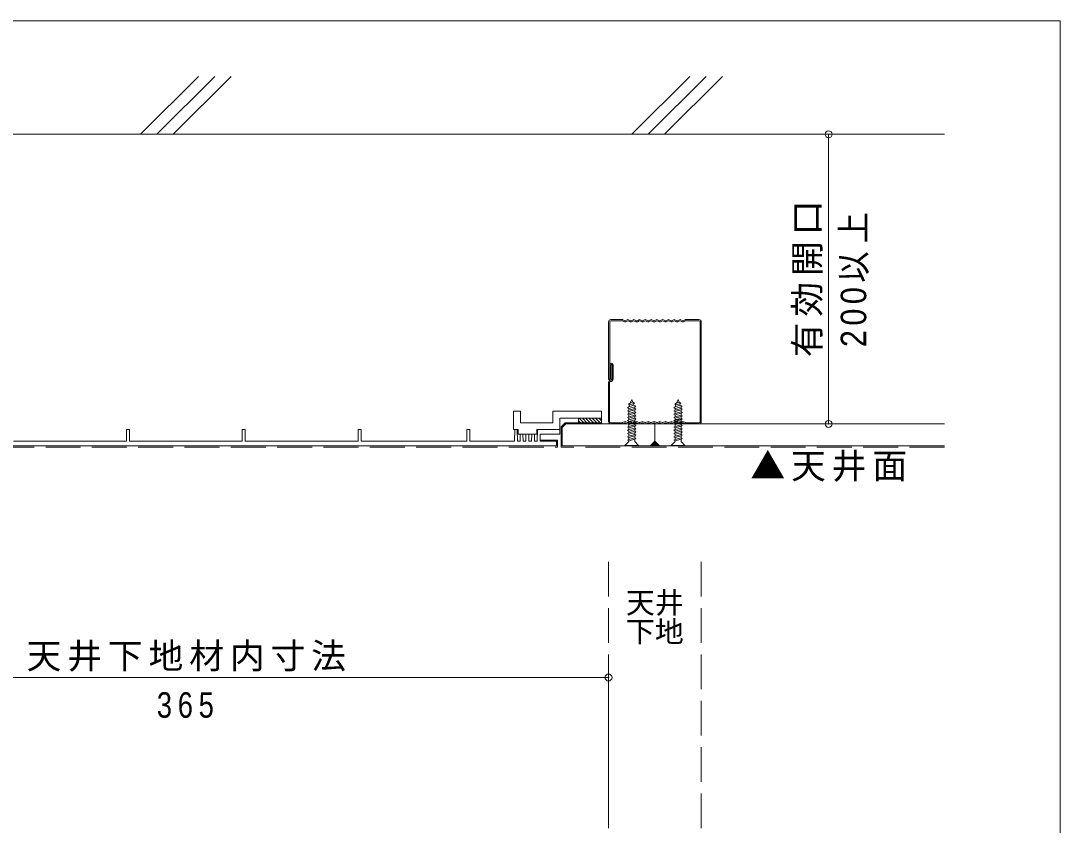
# Model space of a CAD drawing. Units: millimetres at full size, sheet at 1:5; details may follow other scales. Extents: x -705 to 705, y -488 to 488.
# Drawn here: x 256.3 to 705, y 140.2 to 487.5 of the extents above; entities that cross this region are included whole.
import ezdxf
from ezdxf.enums import TextEntityAlignment as Align

# ---------------------------------------------------------------- set-up
doc = ezdxf.new("R2010")
doc.units = ezdxf.units.MM
doc.header["$LTSCALE"] = 5
doc.header["$PDMODE"] = 32
doc.header["$PDSIZE"] = 3
doc.linetypes.add('DASHED3', pattern=[4, 3, -1])
for name, color, linetype, lineweight in [('2-0_ＫＢ製品', 2, 'Continuous', 9), ('2-1_躯体', 3, 'Continuous', 9), ('2-2_ハッチ', 7, 'DASHED3', 9), ('2-3_寸法', 4, 'Continuous', 9), ('2-5_文字', 7, 'Continuous', 9), ('2-8_他製品', 7, 'Continuous', 9), ('2-9_他製品', 7, 'Continuous', 9), ('3-9_他製品', 7, 'Continuous', 9), ('F-0_図面枠', 5, 'Continuous', 9)]:
    doc.layers.add(name, color=color, linetype=linetype, lineweight=lineweight)
doc.layers.add('2-F_補助線', color=7, linetype='Continuous')
doc.styles.add('HGｺﾞｼｯｸM', font='')
doc.styles.get('HGｺﾞｼｯｸM').set_extended_font_data('HGｺﾞｼｯｸM')

# ---------------------------------------------------------------- blocks, each defined once
blk = doc.blocks.new('LGS45×40')
at = {"layer": '3-9_他製品'}
for p, q in [((-34.409, 37.676), (-25.046, 37.676)), ((-23.106, 36.875), (-24.543, 37.561)), ((-21.382, 37.561), (-22.819, 36.875)), ((-18.94, 36.875), (-20.376, 37.561)), ((-17.216, 37.561), (-18.652, 36.875)), ((-14.773, 36.875), (-16.209, 37.561)), ((-13.049, 37.561), (-14.485, 36.875)), ((-10.606, 36.875), (-12.043, 37.561)), ((-8.882, 37.561), (-10.319, 36.875)), ((-6.44, 36.875), (-7.876, 37.561)), ((-4.716, 37.561), (-6.152, 36.875)), ((-2.273, 36.875), (-3.709, 37.561)), ((-0.549, 37.561), (-1.985, 36.875)), ((1.894, 36.875), (0.457, 37.561)), ((3.618, 37.561), (2.181, 36.875)), ((6.06, 36.875), (4.624, 37.561)), ((7.784, 37.561), (6.348, 36.875)), ((10.227, 36.875), (8.791, 37.561)), ((11.951, 37.561), (10.515, 36.875)), ((14.394, 36.875), (12.957, 37.561)), ((16.118, 37.561), (14.681, 36.875)), ((18.56, 36.875), (17.124, 37.561)), ((20.284, 37.561), (18.848, 36.875)), ((20.787, 37.676), (28.924, 37.676)), ((-36.076, -35.658), (-36.076, 36.009)), ((-35.242, -35.658), (-35.242, 36.009)), ((-34.409, 36.842), (-25.046, 36.842)), ((-23.466, 36.123), (-24.902, 36.81)), ((-21.023, 36.81), (-22.459, 36.123)), ((-19.299, 36.123), (-20.735, 36.81)), ((-16.856, 36.81), (-18.293, 36.123)), ((-15.132, 36.123), (-16.569, 36.81)), ((-12.69, 36.81), (-14.126, 36.123)), ((-10.966, 36.123), (-12.402, 36.81)), ((-8.523, 36.81), (-9.959, 36.123)), ((-6.799, 36.123), (-8.235, 36.81)), ((-4.356, 36.81), (-5.793, 36.123)), ((-2.632, 36.123), (-4.069, 36.81)), ((-0.19, 36.81), (-1.626, 36.123)), ((1.534, 36.123), (0.098, 36.81)), ((3.977, 36.81), (2.541, 36.123)), ((5.701, 36.123), (4.265, 36.81)), ((8.144, 36.81), (6.707, 36.123)), ((9.868, 36.123), (8.431, 36.81)), ((12.31, 36.81), (10.874, 36.123)), ((14.034, 36.123), (12.598, 36.81)), ((16.477, 36.81), (15.041, 36.123)), ((18.201, 36.123), (16.765, 36.81)), ((20.644, 36.81), (19.207, 36.123)), ((20.787, 36.842), (28.924, 36.842)), ((29.758, 36.009), (29.758, -4.824)), ((30.591, 36.009), (30.591, -4.824)), ((27.258, -4.824), (27.258, 5.176)), ((28.091, -4.824), (28.091, 5.176)), ((28.924, 5.176), (28.091, 5.176)), ((28.924, 5.176), (28.924, -4.824)), ((28.924, -4.824), (29.758, -4.824)), ((29.841, -35.658), (29.841, -7.408)), ((30.591, -7.406), (30.591, -35.658)), ((-25.046, -36.491), (-34.409, -36.491)), ((-34.409, -37.324), (-25.046, -37.324)), ((-23.466, -35.772), (-24.902, -36.458)), ((-23.106, -36.524), (-24.543, -37.21)), ((-21.382, -37.21), (-22.819, -36.524)), ((-21.023, -36.458), (-22.459, -35.772)), ((-19.299, -35.772), (-20.735, -36.458)), ((-18.94, -36.524), (-20.376, -37.21)), ((-17.216, -37.21), (-18.652, -36.524)), ((-16.856, -36.458), (-18.293, -35.772)), ((-15.132, -35.772), (-16.569, -36.458)), ((-14.773, -36.524), (-16.209, -37.21)), ((-13.049, -37.21), (-14.485, -36.524)), ((-12.69, -36.458), (-14.126, -35.772)), ((-10.966, -35.772), (-12.402, -36.458)), ((-10.606, -36.524), (-12.043, -37.21)), ((-8.882, -37.21), (-10.319, -36.524)), ((-8.523, -36.458), (-9.959, -35.772)), ((-6.799, -35.772), (-8.235, -36.458)), ((-6.44, -36.524), (-7.876, -37.21)), ((-4.716, -37.21), (-6.152, -36.524)), ((-4.356, -36.458), (-5.793, -35.772)), ((-2.632, -35.772), (-4.069, -36.458)), ((-2.273, -36.524), (-3.709, -37.21)), ((-0.549, -37.21), (-1.985, -36.524)), ((-0.19, -36.458), (-1.626, -35.772)), ((1.534, -35.772), (0.098, -36.458)), ((1.894, -36.524), (0.457, -37.21)), ((3.618, -37.21), (2.181, -36.524)), ((3.977, -36.458), (2.541, -35.772)), ((5.701, -35.772), (4.265, -36.458)), ((6.06, -36.524), (4.624, -37.21)), ((7.784, -37.21), (6.348, -36.524)), ((8.144, -36.458), (6.707, -35.772)), ((9.868, -35.772), (8.431, -36.458)), ((10.227, -36.524), (8.791, -37.21)), ((11.951, -37.21), (10.515, -36.524)), ((12.31, -36.458), (10.874, -35.772)), ((14.034, -35.772), (12.598, -36.458)), ((14.394, -36.524), (12.957, -37.21)), ((16.118, -37.21), (14.681, -36.524)), ((16.477, -36.458), (15.041, -35.772)), ((18.201, -35.772), (16.765, -36.458)), ((18.56, -36.524), (17.124, -37.21)), ((20.284, -37.21), (18.848, -36.524)), ((20.644, -36.458), (19.207, -35.772)), ((29.008, -36.491), (20.787, -36.491)), ((20.787, -37.324), (28.924, -37.324))]:
    blk.add_line(p, q, dxfattribs=at)
for centre, radius, start, end in [((-34.409, 36.009), 1.667, 90, 180), ((-25.046, 36.509), 1.167, 64.45042, 90), ((-20.879, 36.509), 1.167, 64.45042, 115.54958), ((-16.713, 36.509), 1.167, 64.45042, 115.54958), ((-12.546, 36.509), 1.167, 64.45042, 115.54958), ((-8.379, 36.509), 1.167, 64.45042, 115.54958), ((-4.213, 36.509), 1.167, 64.45042, 115.54958), ((-0.046, 36.509), 1.167, 64.45042, 115.54958), ((4.121, 36.509), 1.167, 64.45042, 115.54958), ((8.287, 36.509), 1.167, 64.45042, 115.54958), ((12.454, 36.509), 1.167, 64.45042, 115.54958), ((16.621, 36.509), 1.167, 64.45042, 115.54958), ((20.787, 36.509), 1.167, 90, 115.54958), ((28.924, 36.009), 1.667, 0, 90), ((-34.409, 36.009), 0.833, 90, 180), ((-25.046, 36.509), 0.333, 64.45042, 90), ((-22.963, 37.176), 1.167, 244.45042, 295.54958), ((-22.963, 37.176), 0.333, 244.45042, 295.54958), ((-20.879, 36.509), 0.333, 64.45042, 115.54958), ((-18.796, 37.176), 1.167, 244.45042, 295.54958), ((-18.796, 37.176), 0.333, 244.45042, 295.54958), ((-16.713, 36.509), 0.333, 64.45042, 115.54958), ((-14.629, 37.176), 1.167, 244.45042, 295.54958), ((-14.629, 37.176), 0.333, 244.45042, 295.54958), ((-12.546, 36.509), 0.333, 64.45042, 115.54958), ((-10.463, 37.176), 1.167, 244.45042, 295.54958), ((-10.463, 37.176), 0.333, 244.45042, 295.54958), ((-8.379, 36.509), 0.333, 64.45042, 115.54958), ((-6.296, 37.176), 1.167, 244.45042, 295.54958), ((-6.296, 37.176), 0.333, 244.45042, 295.54958), ((-4.213, 36.509), 0.333, 64.45042, 115.54958), ((-2.129, 37.176), 1.167, 244.45042, 295.54958), ((-2.129, 37.176), 0.333, 244.45042, 295.54958), ((-0.046, 36.509), 0.333, 64.45042, 115.54958), ((2.037, 37.176), 1.167, 244.45042, 295.54958), ((2.037, 37.176), 0.333, 244.45042, 295.54958), ((4.121, 36.509), 0.333, 64.45042, 115.54958), ((6.204, 37.176), 1.167, 244.45042, 295.54958), ((6.204, 37.176), 0.333, 244.45042, 295.54958), ((8.287, 36.509), 0.333, 64.45042, 115.54958), ((10.371, 37.176), 1.167, 244.45042, 295.54958), ((10.371, 37.176), 0.333, 244.45042, 295.54958), ((12.454, 36.509), 0.333, 64.45042, 115.54958), ((14.537, 37.176), 1.167, 244.45042, 295.54958), ((14.537, 37.176), 0.333, 244.45042, 295.54958), ((16.621, 36.509), 0.333, 64.45042, 115.54958), ((18.704, 37.176), 1.167, 244.45042, 295.54958), ((18.704, 37.176), 0.333, 244.45042, 295.54958), ((20.787, 36.509), 0.333, 90, 115.54958), ((28.924, 36.009), 0.833, 0, 90), ((28.508, 5.176), 1.25, 0, 180), ((28.508, 5.176), 0.417, 0, 180), ((29.341, -4.824), 2.083, 180, 270), ((29.341, -4.824), 1.25, 180, 268.15143), ((29.341, -4.824), 1.25, 180, 0), ((29.341, -4.824), 0.417, 180, 0), ((29.258, -7.406), 1.333, 0, 88.15143), ((29.341, -7.408), 0.5, 0, 90), ((-34.409, -35.658), 1.667, 180, 270), ((-34.409, -35.658), 0.833, 180, 270), ((-25.046, -36.158), 0.333, 270, 295.54958), ((-25.046, -36.158), 1.167, 270, 295.54958), ((-22.963, -36.824), 1.167, 64.45042, 115.54958), ((-22.963, -36.824), 0.333, 64.45042, 115.54958), ((-20.879, -36.158), 1.167, 244.45042, 295.54958), ((-20.879, -36.158), 0.333, 244.45042, 295.54958), ((-18.796, -36.824), 1.167, 64.45042, 115.54958), ((-18.796, -36.824), 0.333, 64.45042, 115.54958), ((-16.713, -36.158), 1.167, 244.45042, 295.54958), ((-16.713, -36.158), 0.333, 244.45042, 295.54958), ((-14.629, -36.824), 1.167, 64.45042, 115.54958), ((-14.629, -36.824), 0.333, 64.45042, 115.54958), ((-12.546, -36.158), 1.167, 244.45042, 295.54958), ((-12.546, -36.158), 0.333, 244.45042, 295.54958), ((-10.463, -36.824), 1.167, 64.45042, 115.54958), ((-10.463, -36.824), 0.333, 64.45042, 115.54958), ((-8.379, -36.158), 1.167, 244.45042, 295.54958), ((-8.379, -36.158), 0.333, 244.45042, 295.54958), ((-6.296, -36.824), 1.167, 64.45042, 115.54958), ((-6.296, -36.824), 0.333, 64.45042, 115.54958), ((-4.213, -36.158), 1.167, 244.45042, 295.54958), ((-4.213, -36.158), 0.333, 244.45042, 295.54958), ((-2.129, -36.824), 1.167, 64.45042, 115.54958), ((-2.129, -36.824), 0.333, 64.45042, 115.54958), ((-0.046, -36.158), 1.167, 244.45042, 295.54958), ((-0.046, -36.158), 0.333, 244.45042, 295.54958), ((2.037, -36.824), 1.167, 64.45042, 115.54958), ((2.037, -36.824), 0.333, 64.45042, 115.54958), ((4.121, -36.158), 1.167, 244.45042, 295.54958), ((4.121, -36.158), 0.333, 244.45042, 295.54958), ((6.204, -36.824), 1.167, 64.45042, 115.54958), ((6.204, -36.824), 0.333, 64.45042, 115.54958), ((8.287, -36.158), 1.167, 244.45042, 295.54958), ((8.287, -36.158), 0.333, 244.45042, 295.54958), ((10.371, -36.824), 1.167, 64.45042, 115.54958), ((10.371, -36.824), 0.333, 64.45042, 115.54958), ((12.454, -36.158), 1.167, 244.45042, 295.54958), ((12.454, -36.158), 0.333, 244.45042, 295.54958), ((14.537, -36.824), 1.167, 64.45042, 115.54958), ((14.537, -36.824), 0.333, 64.45042, 115.54958), ((16.621, -36.158), 1.167, 244.45042, 295.54958), ((16.621, -36.158), 0.333, 244.45042, 295.54958), ((18.704, -36.824), 1.167, 64.45042, 115.54958), ((18.704, -36.824), 0.333, 64.45042, 115.54958), ((20.787, -36.158), 1.167, 244.45042, 270), ((20.787, -36.158), 0.333, 244.45042, 270), ((28.924, -35.658), 1.667, 270, 0), ((29.008, -35.658), 0.833, 270, 0)]:
    blk.add_arc(centre, radius, start, end, dxfattribs=at)

msp = doc.modelspace()

# ---------------------------------------------------------------- linework, layer by layer
at = {"layer": '2-0_ＫＢ製品'}
for p, q in [((303.15, 311), (301.85, 311)), ((301.85, 311), (301.85, 306)), ((303.15, 311), (303.15, 306)), ((353.15, 311), (351.85, 311)), ((351.85, 311), (351.85, 306)), ((353.15, 311), (353.15, 306)), ((403.15, 311), (401.85, 311)), ((401.85, 311), (401.85, 306)), ((403.15, 311), (403.15, 306)), ((450.15, 311), (448.85, 311)), ((448.85, 311), (448.85, 306)), ((450.15, 311), (450.15, 306)), ((469.4, 306), (469.487, 311)), ((470.613, 311), (469.487, 311)), ((470.7, 306), (470.613, 311)), ((479.2, 306), (479.287, 311)), ((489, 311), (479.287, 311)), ((489, 311), (489, 309)), ((491.5, 313.5), (490, 312)), ((490, 312), (490, 304)), ((491.5, 313.5), (530, 313.5)), ((530, 306), (530, 313.5)), ((301.85, 306), (253.15, 306)), ((351.85, 306), (303.15, 306)), ((401.85, 306), (353.15, 306)), ((448.85, 306), (403.15, 306)), ((469.4, 306), (450.15, 306)), ((471.8, 306), (470.7, 306)), ((471.8, 306), (471.852, 309)), ((473.048, 309), (471.852, 309)), ((473.1, 306), (473.048, 309)), ((474.3, 306), (473.1, 306)), ((474.3, 306), (474.352, 309)), ((476.8, 306), (475.6, 306)), ((476.8, 306), (476.852, 309)), ((478.048, 309), (476.852, 309)), ((478.1, 306), (478.048, 309)), ((479.2, 306), (478.1, 306)), ((480.5, 309), (480.5, 306)), ((489, 309), (480.5, 309)), ((487.5, 306), (480.5, 306)), ((487.5, 306), (487.5, 304)), ((530, 306), (528, 304)), ((167.5, 304), (487.5, 304)), ((528, 304), (490, 304))]:
    msp.add_line(p, q, dxfattribs=at)
msp.add_lwpolyline([(475.6, 306), (475.548, 309), (474.352, 309)], dxfattribs=at)
at = {"layer": '2-1_躯体'}
for p, q in [((307.929, 438.5), (332.929, 463.5)), ((315, 438.5), (340, 463.5)), ((322.071, 438.5), (347.071, 463.5)), ((520.061, 438.5), (545.061, 463.5)), ((527.132, 438.5), (552.132, 463.5)), ((534.203, 438.5), (559.203, 463.5)), ((655, 438.5), (0, 438.5)), ((530, 306), (530, 313.5)), ((530, 313.5), (655, 313.5)), ((530, 306), (532, 304)), ((532, 304), (655, 304))]:
    msp.add_line(p, q, dxfattribs=at)
at = {"layer": '2-2_ハッチ', "linetype": 'Continuous'}
for p, q in [((497.875, 314), (497, 314.875)), ((499.289, 314), (497.289, 316)), ((500.703, 314), (498.703, 316)), ((502.117, 314), (500.117, 316)), ((503.531, 314), (501.531, 316)), ((504.946, 314), (502.946, 316)), ((506.36, 314), (504.36, 316)), ((507, 314.774), (505.774, 316)), ((528.509, 304), (529.205, 305.205)), ((528.74, 304), (529.752, 305.752)), ((528.971, 304), (530.08, 305.92)), ((529.202, 304), (530.226, 305.774)), ((529.433, 304), (530.373, 305.627)), ((529.664, 304), (530.519, 305.481)), ((529.895, 304), (530.665, 305.335)), ((530.126, 304), (530.812, 305.188)), ((528.048, 304), (528.112, 304.112)), ((528.278, 304), (528.659, 304.659)), ((530.357, 304), (530.958, 305.042)), ((530.588, 304), (531.105, 304.895)), ((530.819, 304), (531.251, 304.749)), ((531.05, 304), (531.398, 304.602)), ((531.281, 304), (531.544, 304.456)), ((531.512, 304), (531.69, 304.31)), ((531.743, 304), (531.837, 304.163)), ((531.973, 304), (531.983, 304.017))]:
    msp.add_line(p, q, dxfattribs=at)
at = {"layer": '2-3_寸法'}
for p, q in [((605, 313.5), (605, 438.5)), ((145, 204), (510, 204)), ((510, 204), (510, 154))]:
    msp.add_line(p, q, dxfattribs=at)
for p in [(605, 438.5), (605, 313.5), (510, 204)]:
    msp.add_point(p, dxfattribs=at)
at = {"layer": '2-8_他製品'}
for p, q in [((469, 319), (469, 311)), ((469, 319), (472, 319)), ((472, 314), (472, 319)), ((486, 319), (486, 314)), ((486, 319), (507, 319)), ((507, 316), (507, 319)), ((518.7, 320.799), (519.052, 321.711)), ((518.7, 319.399), (518.7, 320.193)), ((518.7, 317.999), (518.7, 318.793)), ((520.99, 321.61), (520.741, 322.211)), ((521.3, 320.099), (521.3, 320.893)), ((521.3, 318.699), (521.3, 319.493)), ((538.7, 320.799), (539.052, 321.711)), ((538.7, 319.399), (538.7, 320.193)), ((538.7, 317.999), (538.7, 318.793)), ((540.99, 321.61), (540.741, 322.211)), ((541.3, 320.099), (541.3, 320.893)), ((541.3, 318.699), (541.3, 319.493)), ((489, 316), (489, 311)), ((489, 316), (507, 316)), ((518.7, 316.599), (518.7, 317.393)), ((518.7, 315.199), (518.7, 315.993)), ((518.7, 313.799), (518.7, 314.593)), ((521.3, 317.299), (521.3, 318.093)), ((521.3, 315.899), (521.3, 316.693)), ((521.3, 314.499), (521.3, 315.293)), ((538.175, 314.896), (541.825, 315.596)), ((538.7, 316.599), (538.7, 317.393)), ((538.7, 315.199), (538.7, 315.993)), ((538.7, 313.799), (538.7, 314.593)), ((541.3, 317.299), (541.3, 318.093)), ((541.3, 315.899), (541.3, 316.693)), ((541.3, 314.499), (541.3, 315.293)), ((472, 314), (486, 314)), ((479, 309), (479, 311)), ((479, 311), (489, 311)), ((497, 314), (497, 313.5)), ((497, 314), (507, 314)), ((497, 313.5), (507, 313.5)), ((507, 314), (507, 313.5)), ((518.7, 312.399), (518.7, 313.193)), ((518.7, 310.999), (518.7, 311.793)), ((518.7, 309.599), (518.7, 310.393)), ((521.3, 313.099), (521.3, 313.893)), ((521.3, 311.699), (521.3, 312.493)), ((521.3, 310.299), (521.3, 311.093)), ((521.3, 308.899), (521.3, 309.693)), ((538.7, 312.399), (538.7, 313.193)), ((538.7, 310.999), (538.7, 311.793)), ((538.7, 309.599), (538.7, 310.393)), ((541.3, 313.099), (541.3, 313.893)), ((541.3, 311.699), (541.3, 312.493)), ((541.3, 310.299), (541.3, 311.093)), ((541.3, 308.899), (541.3, 309.693)), ((479, 309), (471, 309)), ((517, 304.225), (518.7, 305.925)), ((518.7, 308.199), (518.7, 308.993)), ((518.7, 307.593), (518.7, 306.799)), ((518.7, 306.193), (518.7, 305.925)), ((521.3, 308.293), (521.3, 307.499)), ((521.3, 306.893), (521.3, 305.925)), ((523, 304.225), (521.3, 305.925)), ((537, 304.225), (538.7, 305.925)), ((538.7, 308.199), (538.7, 308.993)), ((538.7, 307.593), (538.7, 306.799)), ((538.7, 306.193), (538.7, 305.925)), ((541.3, 308.293), (541.3, 307.499)), ((541.3, 306.893), (541.3, 305.925)), ((543, 304.225), (541.3, 305.925)), ((517, 304.225), (523, 304.225)), ((517, 304), (517, 304.225)), ((517, 304), (523, 304)), ((523, 304), (523, 304.225)), ((532, 304), (528, 304)), ((537, 304.225), (543, 304.225)), ((537, 304), (537, 304.225)), ((537, 304), (543, 304)), ((543, 304), (543, 304.225))]:
    msp.add_line(p, q, dxfattribs=at)
at = {"layer": '2-8_他製品', "linetype": 'DASHED3'}
for p, q in [((491.293, 314), (489.5, 312.207)), ((489.5, 312.207), (489.5, 303.5)), ((491.293, 314), (497, 314)), ((488, 306.5), (480.5, 306.5)), ((488, 306.5), (488, 303.5)), ((655, 303.5), (489.5, 303.5)), ((510, 254), (510, 129)), ((550, 254), (550, -401))]:
    msp.add_line(p, q, dxfattribs=at)
at = {"layer": '2-8_他製品'}
for points in [[(519.34, 322.407), (520, 324), (520.453, 322.907)], [(539.34, 322.407), (540, 324), (540.453, 322.907)], [(469, 311), (471, 311), (471, 309)]]:
    msp.add_lwpolyline(points, dxfattribs=at)
for points in [[(518.7, 320.799), (520.99, 321.61), (521.737, 321.179), (521.3, 320.893), (518.7, 320.193), (518.175, 320.496)], [(521.3, 319.493), (518.7, 318.793), (518.175, 319.096), (518.7, 319.399), (521.3, 320.099), (521.825, 319.796)], [(521.3, 318.093), (518.7, 317.393), (518.175, 317.696), (518.7, 317.999), (521.3, 318.699), (521.825, 318.396)], [(518.593, 321.976), (519.34, 322.407), (520.453, 322.907), (521.2, 322.476), (520.741, 322.211), (519.052, 321.711)], [(538.7, 320.799), (540.99, 321.61), (541.737, 321.179), (541.3, 320.893), (538.7, 320.193), (538.175, 320.496)], [(541.3, 319.493), (538.7, 318.793), (538.175, 319.096), (538.7, 319.399), (541.3, 320.099), (541.825, 319.796)], [(541.3, 318.093), (538.7, 317.393), (538.175, 317.696), (538.7, 317.999), (541.3, 318.699), (541.825, 318.396)], [(538.593, 321.976), (539.34, 322.407), (540.453, 322.907), (541.2, 322.476), (540.741, 322.211), (539.052, 321.711)], [(521.3, 316.693), (518.7, 315.993), (518.175, 316.296), (518.7, 316.599), (521.3, 317.299), (521.825, 316.996)], [(521.3, 315.293), (518.7, 314.593), (518.175, 314.896), (518.7, 315.199), (521.3, 315.899), (521.825, 315.596)], [(521.3, 313.893), (518.7, 313.193), (518.175, 313.496), (518.7, 313.799), (521.3, 314.499), (521.825, 314.196)], [(541.3, 316.693), (538.7, 315.993), (538.175, 316.296), (538.7, 316.599), (541.3, 317.299), (541.825, 316.996)], [(541.3, 315.293), (538.7, 314.593), (538.175, 314.896), (538.7, 315.199), (541.3, 315.899), (541.825, 315.596)], [(541.3, 313.893), (538.7, 313.193), (538.175, 313.496), (538.7, 313.799), (541.3, 314.499), (541.825, 314.196)], [(521.3, 312.493), (518.7, 311.793), (518.175, 312.096), (518.7, 312.399), (521.3, 313.099), (521.825, 312.796)], [(521.3, 311.093), (518.7, 310.393), (518.175, 310.696), (518.7, 310.999), (521.3, 311.699), (521.825, 311.396)], [(521.3, 309.693), (518.7, 308.993), (518.175, 309.296), (518.7, 309.599), (521.3, 310.299), (521.825, 309.996)], [(541.3, 312.493), (538.7, 311.793), (538.175, 312.096), (538.7, 312.399), (541.3, 313.099), (541.825, 312.796)], [(541.3, 311.093), (538.7, 310.393), (538.175, 310.696), (538.7, 310.999), (541.3, 311.699), (541.825, 311.396)], [(541.3, 309.693), (538.7, 308.993), (538.175, 309.296), (538.7, 309.599), (541.3, 310.299), (541.825, 309.996)], [(521.3, 308.293), (518.7, 307.593), (518.175, 307.896), (518.7, 308.199), (521.3, 308.899), (521.825, 308.596)], [(521.3, 306.893), (518.7, 306.193), (518.175, 306.496), (518.7, 306.799), (521.3, 307.499), (521.825, 307.196)], [(541.3, 308.293), (538.7, 307.593), (538.175, 307.896), (538.7, 308.199), (541.3, 308.899), (541.825, 308.596)], [(541.3, 306.893), (538.7, 306.193), (538.175, 306.496), (538.7, 306.799), (541.3, 307.499), (541.825, 307.196)]]:
    msp.add_lwpolyline(points, close=True, dxfattribs=at)
at = {"layer": '2-8_他製品', "linetype": 'DASHED3'}
msp.add_lwpolyline([(167, 306.5), (167, 303.5), (488, 303.5)], dxfattribs=at)
at = {"layer": '2-9_他製品'}
for p, q in [((497, 316), (497, 314)), ((497, 316), (507, 316)), ((507, 314), (507, 316)), ((507, 314), (497, 314))]:
    msp.add_line(p, q, dxfattribs=at)
at = {"layer": 'F-0_図面枠'}
for p, q in [((-705, 487.5), (705, 487.5)), ((705, 487.5), (705, -487.5))]:
    msp.add_line(p, q, dxfattribs=at)

# ---------------------------------------------------------------- block references
at = {"layer": '2-F_補助線', "xscale": -0.6, "yscale": 0.6}
msp.add_blockref('LGS45×40', (528.355, 335.895), dxfattribs=at)

# ---------------------------------------------------------------- texts
at = {"layer": '2-3_寸法', "color": 7, "char_height": 11, "attachment_point": 7, "rotation": 90, "style": 'HGｺﾞｼｯｸM'}
for s, insert in [('\\T1.17;有効開口', (602.5, 342.25)), ('\\T1.26;\\W0.9;200以上', (622.5, 346.625))]:
    msp.add_mtext(s, dxfattribs=dict(at, insert=insert))
at = {"layer": '2-3_寸法', "color": 7, "char_height": 11, "attachment_point": 7, "style": 'HGｺﾞｼｯｸM'}
for s, insert in [('\\T1.17;天井下地材内寸法', (258.75, 206.5)), ('\\T1.38;\\W0.8;365', (315, 186.5))]:
    msp.add_mtext(s, dxfattribs=dict(at, insert=insert))
at = {"layer": '2-5_文字', "style": 'HGｺﾞｼｯｸM'}
for s, p in [('天井', (517.5, 229)), ('下地', (517.5, 216.5))]:
    msp.add_text(s, height=9.164, dxfattribs=at).set_placement(p, align=Align.BOTTOM_LEFT)
at = {"layer": '2-5_文字', "insert": (571.25, 288.5), "char_height": 11, "attachment_point": 7, "style": 'HGｺﾞｼｯｸM'}
msp.add_mtext('\\T1.17;▲天井面', dxfattribs=at)

doc.saveas('drawing.dxf')
